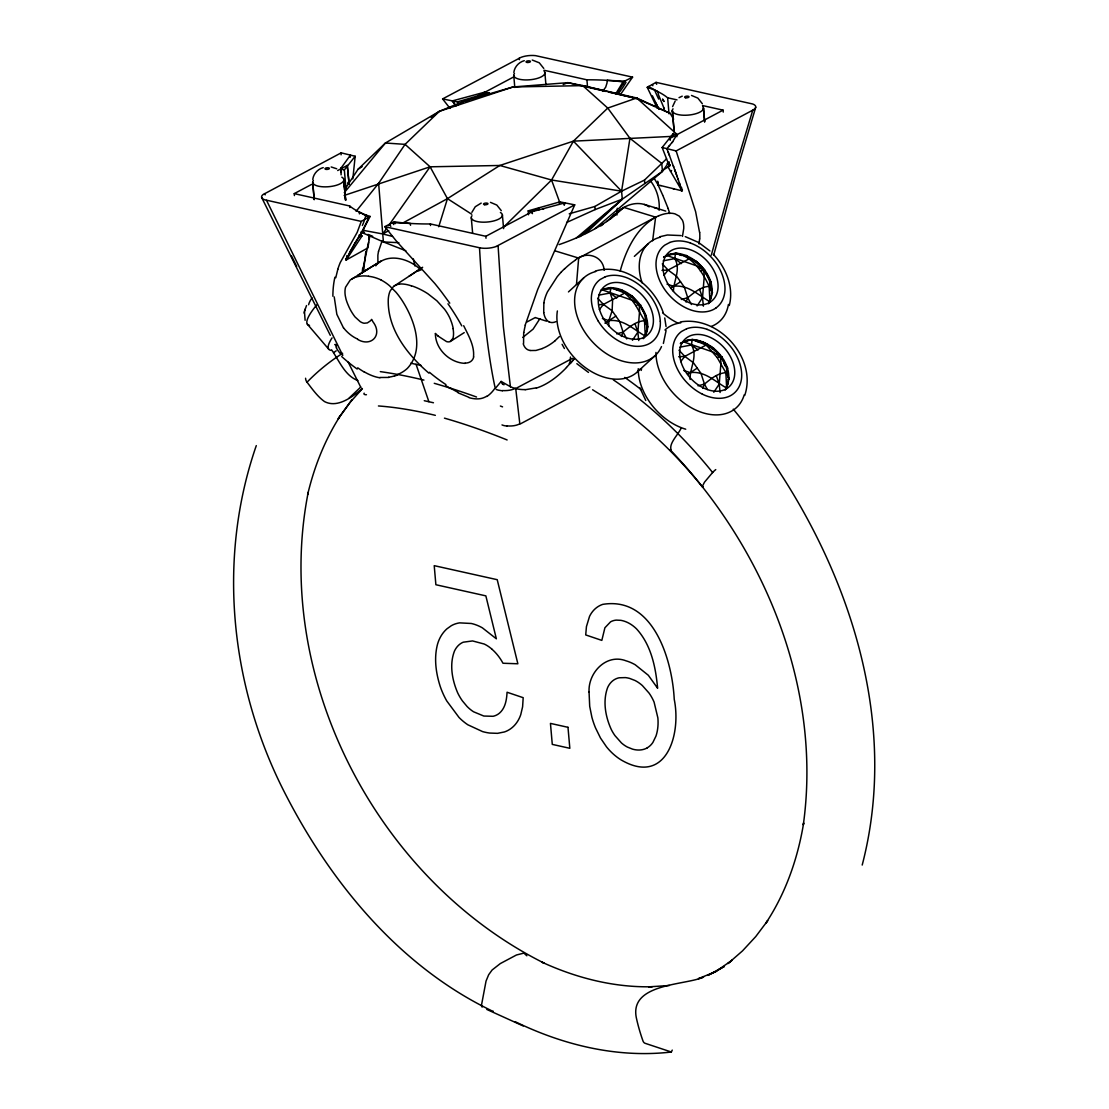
<?xml version="1.0" encoding="UTF-8"?>
<svg xmlns="http://www.w3.org/2000/svg" width="1109" height="1109" viewBox="0 0 1109 1109"><rect width="100%" height="100%" fill="white"/><g stroke="black" fill="none" stroke-linecap="round" stroke-linejoin="round"><path stroke-width="1.5" d="M608.772 325.769L608.827 320.64L615.883 316.148L619.668 321.485L623.092 332.104L626.779 338.924M673.413 291.39C673.634 280.48 681.12 269.335 674.757 258.619L675.506 253.157C698.185 254.474 721.155 282.157 708.457 303.769M690.103 379.444C689.562 367.869 698.171 356.28 691.475 344.982L692.224 339.506C714.903 340.823 737.873 368.507 725.175 390.132M642.166 307.969C647.753 316.869 650.72 330.038 643.206 338.702C649.832 329.706 646.88 317.354 641.57 308.51L642.166 307.969C634.32 294.703 615.828 281.977 600.634 290.627C614.941 283.765 631.77 293.968 639.616 306.07L640.642 305.127L632.033 300.22L601.674 289.685M664.208 256.678L663.612 257.219C677.918 248.458 696.202 259.118 704.257 271.691L705.296 270.748L703.799 270.139L710.883 281.644L709.15 286.33L709.926 301.717L708.901 302.66C714.196 293.76 711.132 282.476 706.225 274.131L706.821 273.59M680.926 343.028L680.33 343.568L684.891 340.92L692.224 339.506L713.323 347.852L720.49 356.46L727.587 367.994L725.868 372.693L726.645 388.067L725.619 389.009C730.914 380.11 727.851 368.84 722.929 360.48L723.525 359.94M617.297 208.229L616.867 215.063M341.101 154.816L341.17 152.848L355.171 156.258L352.828 178.937M368.978 235.649L368.743 239.572M659.12 210.28C659.98 199.842 656.875 189.126 650.456 180.822M699.599 238.976L699.058 243.98M566.477 367.398L569.874 363.697L570.47 357.043M576.486 284.472L578.662 258.078L655.613 217.156L652.633 240.819M347.81 183.442L347.893 182.403M368.507 242.358L363.073 268.461M364.112 265.91L365.845 251.383M350.347 156.175L350.458 155.108L341.004 168.124L341.101 174.848M350.236 157.228L350.458 155.108M666.079 330.621L663.376 343.443M523.684 332.534L523.573 343.471M620.472 290.669L621.497 289.712L632.033 300.22L635.817 305.557L639.131 304.504L631.95 295.881L610.865 287.536L610.116 292.998L612.612 300.179L612.113 310.811L608.813 320.626L605.015 323.26L608.827 320.64C623.577 318.824 633.669 329.567 645.286 336.096L644.26 337.039M369.838 235.565L367.911 247.903L346.258 259.963L346.895 255.583M345.592 259.049L346.258 259.963L346.465 258.508M543.854 302.923L543.715 312.53M344.525 189.833L358.082 169.233L385.405 143.006L439.414 111.302L463.798 101.307L512.996 86.973L567.891 82.662L582.724 85.629L607.746 108.072L629.954 138.306L621.581 191.178L622.288 199.163L585.635 233.528M312.766 179.395C313.431 173.794 317.853 169.053 323.232 167.584M513.827 72.459C514.493 66.859 518.915 62.118 524.294 60.662M473.529 356.835C474.583 345.675 468.4 335.417 463.687 325.727M335.75 277.777L337.815 269.348M305.114 320.293L304.462 311.587M304.628 310.825L306.528 305.529M304.129 313.168L304.947 309.3M729.278 305.502C734.075 287.162 725.896 267.699 713.364 254.363M862.206 865.048C904.168 703.827 835.701 533.249 733.271 409.152M378.516 251.369L382.148 240.792M294.412 195.586L294.245 193.631L349.682 205.983A116.098 42.558 -5 0 0 359.33 212.082A106.991 39.217 -5 0 0 370.087 216.435L361.271 221.412L357.153 232.46L340.311 262.445A168.277 98.549 46.1 0 0 337.788 269.321M682.451 236.425L683.74 228.523A24.287 12.227 -64.3 0 0 682.395 220.192L679.332 216.172L675.173 213.94A58.666 29.555 -63.7 0 0 671.985 213.302L668.769 213.205M620.194 271.053C626.141 249.303 637.398 225.654 658.843 215.631M525.195 325.117L537.74 289.421L574.725 204.86L559.934 201.866L528.203 210.862L528.549 214.758M672.595 106.603L675.145 101.169M713.697 255.195L736.612 171.368L755.714 107.296M711.299 255.181L737.333 161.429L752.775 110.165L754.259 109.223A13.086 4.796 -5 0 0 752.748 104.01L656.057 82.357L647.226 87.334L657.346 108.363M256.29 445.61C216.449 560.489 230.617 689.424 286.649 796.47C332.381 884.663 400.432 966.549 491.065 1010.424M438.734 226.749L447.454 198.65L499.826 165.477L573.408 141.148L672.082 136.379M744.735 395.414C757.364 358.179 718.535 315.095 680.288 321.984M564.19 204.929L564.925 202.878L532.181 211.653L528.203 210.862M564.925 202.878L564.218 204.874M367.828 219.845L361.631 232.46M559.296 203.682L559.934 201.866M645.286 336.096L644.509 320.709L646.228 316.023L639.144 304.518L640.642 305.127M360.092 234.969L362.005 235.954L346.258 259.963L350.07 251.563M370.087 216.435L360.175 235.773A116.792 42.807 -5 0 1 359.011 235.15M471.866 212.36L475.262 206.745L481.181 203.099M346.258 259.963L354.27 244.243M621.373 336.429L623.092 332.104C629.344 327.072 636.095 321.166 644.509 320.709L647.864 326.892L646.824 327.834M686.014 302.05L687.732 297.725C693.984 292.679 700.749 286.787 709.15 286.33L712.505 292.513L711.465 293.455M702.732 388.4L704.451 384.074C710.703 379.042 717.454 373.137 725.868 372.693L729.223 378.862L728.183 379.805M452.735 338.605L450.046 341.6A8.941 5.171 45.5 0 1 446.567 341.6L437.93 335.985M539.917 318.657L533.124 329.123L522.769 337.441M515.158 1021.68A408.348 287.605 62 0 0 671.347 1052.011L672.248 1050.112M340.796 168.554L341.225 167.681M450.032 108.391L442.602 98.909L521.133 57.294A13.086 4.796 -5 0 1 535.55 55.644L632.574 77.131L622.981 81.941L615.8 93.71M662.142 147.511L666.869 148.661L672.664 141.744L676.726 134.785L672.969 133.87L662.142 147.511L669.434 166.211L661.532 170.966M676.102 136.088L676.726 134.785L676.892 136.74M682.437 189.889L681.952 190.817L672.969 188.599M350.25 251.23L358.859 236.966M364.293 227.761L362.019 231.809M632.574 77.131L620.971 93.821M622.981 84.145L616.659 93.766M503.833 226.915L551.561 180.005L573.408 141.148L607.746 108.072L636.718 97.994L670.169 113.34L673.62 119.176M340.297 415.792C324.84 439.885 314.235 466.778 307.65 494.572L308.219 492.271C271.76 677.128 376.658 879.437 544.075 963.111L542.121 962.252C576.514 978.027 614.136 987.634 652.147 986.747L648.668 986.858L669.42 985.499M346.008 189.071L344.344 169.913L355.171 156.258M361.728 232.294L358.969 236.772M360.966 233.555L360.37 234.54M354.478 243.925L355.088 242.94M355.296 242.608L355.906 241.637M359.649 235.69L358.775 237.09M356.946 239.988L356.114 241.305M681.314 427.755C678.458 434.617 668.159 443.752 671.319 450.337M357.264 239.475L358.457 237.603M418.661 271.04L421.767 267.782M632.435 340.283L637.855 332.132L639.602 310.894L639.144 304.518M697.09 305.904L702.496 297.753L704.243 276.515L703.799 270.139M713.794 392.253L719.214 384.102L720.961 362.865L720.503 356.488L713.392 352.191L683.033 341.655M375.812 265.813L376.519 264.815M356.114 211.306L378.626 183.318L405.076 144.364L439.414 111.302L512.996 86.973L582.724 85.629L636.718 97.994L677.544 134.91M386.681 228.371L382.73 233.957L383.423 241.942L405.866 250.773M388.649 225.571L430.098 166.807L499.826 165.477L551.561 180.005L621.581 191.178L644.481 180.088L666.523 158.837M669.157 161.886L662.461 171.382L595.103 228.537M672.664 141.744L672.026 142.617M352.094 399.531L338.203 418.689L349.959 402.525L361.95 389.148M599.414 309.522L603.448 304.421L624.88 293.026M664.055 275.129L668.103 270.041L689.521 258.647L696.604 261.502L705.296 270.748M680.774 361.492L684.808 356.391L706.239 344.996L717.176 357.528L725.868 372.693M670.39 165.033L669.434 166.211M610.2 219.194L613.776 215.617M495.681 387.998L501.143 381.427L510.182 386.584M495.266 388.497C485.825 345.079 482.249 294.329 479.504 247.751L384.754 226.652L396.481 241.221L434.797 283.488A168.277 98.41 46.1 0 1 441.992 292.582L449.769 303.173M344.275 192.647L385.405 143.006L405.076 144.364L430.098 166.807L447.454 198.65L471.769 214.273M362.393 388.51C352.662 396.717 337.677 408.472 324.521 401.583C317.396 396.44 312.336 389.079 307.013 382.203A6.086 4.214 44.2 0 1 305.599 378.238M669.614 145.639L668.852 146.513M570.359 363.142L569.18 363.405M376.894 264.358C389.217 252.575 410.233 259.09 420.935 270.111M559.421 336.526L554.93 340.865M569.929 363.641L574.282 358.914M560.988 272.315L564.689 268.572M669.988 165.075L668.075 167.071L681.952 190.817L681.661 187.726M669.753 165.324L668.075 167.071M602.603 91.326L605.68 87.209L606.983 83.092A13.779 11.866 43.2 0 0 607.067 80.347A116.098 42.558 -5 0 0 586.911 79.82L544.006 70.255M349.196 397.965L360.73 387.096M649.209 206.884C640.101 200.59 626.987 203.848 619.182 210.835M620.929 209.199L618.808 211.181M568.46 291.917L583.653 277.971M634.362 256.373L648.294 243.592M609.825 288.479L610.865 287.536M665.289 256.248L668.173 254.571L675.506 253.157C692.626 256.262 702.344 271.788 709.15 286.33M674.48 254.1L675.506 253.157M630.924 296.838L631.95 295.881M685.112 256.276L686.138 255.333L689.521 258.647M695.565 262.459L696.604 261.502M645.202 316.966L646.228 316.023M709.843 282.587L710.883 281.644M637.481 371.792L655.211 355.518M681.993 342.598L684.891 340.92M684.295 341.461L687.067 340.311M686.61 340.726L689.507 339.839M688.911 340.38L692.224 339.506M691.184 340.449L694.594 339.839M693.998 340.394L697.173 340.324M696.729 340.74L699.945 340.934M699.349 341.489L701.831 342.639L702.856 341.683L706.239 344.996M701.831 342.639L705.338 343.083M704.742 343.624L707.93 344.58M707.473 344.996L709.996 346.729L710.592 346.174M709.996 346.729L712.283 348.808L713.323 347.852M712.283 348.808L714.903 350.666L715.499 350.125M714.903 350.666L717.689 352.426M717.176 357.528L720.49 356.474L722.001 357.098L720.975 358.041L719.256 355.31L719.866 354.755M726.561 368.937L727.587 367.994M619.21 210.793L617.228 212.609L623.923 207.425L655.613 217.156M616.909 212.873L617.796 212.11M616.978 212.831L613.457 215.895M579.841 236.744L622.288 199.163L662.461 171.382L661.754 163.397L629.954 138.306M616.327 213.385L606.623 221.55M576.361 237.95L622.288 199.163L595.117 209.587L566.616 222.479M603.282 224.115L600.884 225.889M431.179 117.332L439.414 111.302M381.593 260.684L350.194 280.064L345.551 287.231A33.062 19.366 46.1 0 0 345.273 295.673L346.022 299.18A41.906 24.717 45.7 0 0 348.24 305.238A35.64 21.196 45.4 0 0 354.991 316.897L360.148 321.582A8.941 5.171 45.4 0 0 364.14 323.246L367.384 322.913L370.323 320.931A39.536 22.915 46.4 0 0 371.654 319.378A49.295 27.351 46.7 0 1 372.86 321.679C383.173 334.904 371.168 347.477 357.652 339.409M709.926 301.717C698.31 295.188 688.218 284.445 673.482 286.261L670.931 287.993L680.538 281.769L684.322 287.106L687.732 297.725L691.42 304.531M726.645 388.067C715.028 381.538 704.936 370.794 690.186 372.61L687.635 374.343L697.242 368.119L701.027 373.456L704.451 384.074L707.403 389.522M420.963 268.392L394.014 286.15M408.985 276.307L422.654 267.269M667.105 163.605L668.713 162.538M358.082 169.233L362.172 166.572M450.337 341.475L464.227 332.617M575.391 260.005C585.594 250.773 603.088 255.472 604.183 270.319M365.111 270.804L367.134 269.556M357.902 275.254L379.541 261.932M457.975 104.87L463.798 101.307L468.982 101.266M679.027 97.661L682.243 96.164M341.17 152.848L263.055 194.56A13.086 4.796 -5 0 0 264.566 199.759L361.271 221.412M569.222 213.801L594.854 206.482L621.581 191.178L573.408 141.148M351.567 279.08L354.658 277.513A50.238 29.416 46.1 0 1 357.445 276.654L357.902 276.557A54.688 32.022 46.1 0 1 368.562 276.21M648.571 86.585L657.97 91.687A116.098 42.558 -5 0 1 667.618 97.786L677.017 99.879M670.488 171.188L671.638 170.55M388.746 230.672L382.73 233.957L363.613 230.395L363.877 233.403L383.423 241.942L398.866 242.691M402.304 223.283L447.454 198.65M294.245 193.631L311.629 184.399M337.69 170.536L347.283 165.421L349.072 183.609M442.602 98.909L457.379 101.903L478.423 95.679L514.105 76.715M392.78 222.618L410.275 223.422A116.098 42.558 -5 0 0 430.403 223.949L485.839 236.3L538.891 208.09L539.057 209.643L538.891 208.09M670.03 138.348L670.155 139.914L670.03 138.348L723.068 110.138L723.248 112.092M496.18 246.475L574.725 204.86M669.476 155.51L666.869 148.661L676.143 150.921L752.775 110.165M526.858 322.026L535.384 317.493M572.507 358.332L515.727 388.538L519.871 424.151L589.877 386.916M384.754 226.652L394.347 221.828A106.991 39.217 -5 0 0 410.275 223.422A13.779 11.866 43.3 0 0 410.552 225.293M397.66 374.925L394.485 376.117M669.808 242.455L664.832 245.103A40.811 28.501 47.5 0 0 656.362 259.672A39.092 27.295 47.5 0 0 656.001 264.441A41.13 28.723 47.5 0 0 662.905 286.718A38.926 27.184 47.5 0 0 667.452 293.15A41.227 28.792 47.5 0 0 685.612 307.761A38.926 27.184 47.5 0 0 692.349 310.451A41.213 28.779 47.5 0 0 711.174 310.478A38.981 27.226 47.5 0 0 716.164 307.845M605.167 276.834L600.177 279.496A40.811 28.501 47.5 0 0 591.721 294.065A39.092 27.295 47.5 0 0 591.347 298.82A41.13 28.723 47.5 0 0 598.264 321.097M686.526 328.805L681.536 331.466A40.811 28.501 47.5 0 0 673.08 346.036A39.092 27.295 47.5 0 0 672.706 350.791A41.13 28.723 47.5 0 0 679.623 373.068A38.926 27.184 47.5 0 0 684.156 379.5A41.227 28.792 47.5 0 0 702.33 394.125M542.232 348.614L535.938 350.458L530.074 350.541M563.192 84.492L567.891 82.662L605.805 91.423M344.15 195.461L430.098 166.807M455.979 105.993L452.389 100.891L484.065 92.352M700.458 271.178L703.785 270.125L696.674 265.841L666.315 255.306M659.98 236.702L667.382 234.997L681.051 235.579M595.339 271.081C624.353 262.445 654.213 285.859 663.237 312.655M536.451 387.831L525.209 389.73M478.423 95.679L478.534 97.245L478.423 95.679L483.732 94.279L489.111 92.92L489.249 94.473M681.314 299.472L687.732 297.725M616.659 333.851L623.092 332.104M698.018 385.821L704.451 384.074M542.758 209.144L543.798 208.88M484.051 92.366L489.111 92.92M663.237 260.809L674.757 258.619L681.37 263.609M598.597 295.188L610.116 292.998L616.729 297.988M679.956 347.159L691.475 344.982L698.088 349.959M388.871 377.434L379.819 377.49M504.068 384.768L502.502 384.144M703.272 486.782L702.219 486.657C674.577 452.347 642.125 421.67 605.167 397.549L605.902 398.02L592.594 389.758M661.976 270.374L668.103 270.041L676.753 276.432L680.538 281.769M598.86 304.67L603.448 304.421L612.113 310.811L615.883 316.148M465.253 363.364C450.601 362.976 436.627 350.361 435.477 335.611A49.295 29.333 43.5 0 1 435.366 333.546M678.694 356.738L684.808 356.391L693.472 362.782L697.242 368.119M624.533 81.151L607.053 80.347A106.991 39.217 -5 0 1 622.981 81.941M362.005 235.954L361.049 235.87M502.377 390.812L498.551 390.188A10.328 5.018 8.2 0 1 496.18 389.439M507.076 426.133L504.165 425.62A9.454 4.63 8.7 0 1 502.003 424.913M532.237 60.025L539.293 62.811L543.77 68.425M331.175 166.96L336.748 168.79M490.469 202.365L496.804 205.054L501.296 210.668M479.504 247.751L481.763 248.125A13.086 4.796 -5 0 0 496.194 246.475M691.517 95.443L697.866 98.119L702.344 103.733M364.514 232.779L362.421 232.363M410.815 363.184L421.24 365.499M424.262 400.709L433.453 402.761M357.916 380.581C344.719 375.632 339.257 360.688 331.605 349.876M702.496 105.549L723.068 110.138M609.091 92.186L637.12 98.673L655.169 106.727M582.724 85.629L637.12 98.673L636.718 97.994M340.588 168.984L344.344 169.913M669.268 163.522L667.784 163.148A187.324 68.606 -5 0 0 668.034 162.621M660.853 185.605L674.147 188.89M653.88 177.759L658.053 184.898L661.033 185.647M392.503 236.411L382.73 233.957L378.626 183.318M578.662 258.078L554.902 250.828M665.76 211.112L644.274 204.375M654.005 207.494L657.831 208.686M468.941 397.327L458.156 392.863M546.474 321.153L535.813 317.756M667.036 284.14L673.468 286.233M602.395 318.519L608.813 320.626M683.754 370.489L690.172 372.596M671.347 1052.011L644.939 1043.236A4.173 2.856 83.3 0 1 642.887 1040.699C640.212 1033.144 637.98 1025.409 636.289 1017.577C629.482 983.115 685.514 985.374 703.591 977.084L698.434 978.637L716.026 971.484L707.764 975.407L724.399 966.396L716.511 971.04L732.12 960.186L727.961 963.569L742.476 950.912L755.756 936.564L767.719 920.622L765.709 923.381C785.74 893.244 797.815 858.449 803.665 822.892L803.304 824.902C822.324 687.968 764.323 547.929 670.086 449.755M685.265 236.633L698.559 242.455L709.926 250.967M492.16 1010.84L493.269 1011.269M367.925 234.387L372.721 236.328M720.503 356.488L722.001 357.098M523.212 1025.964L486.796 1009.44M656.68 107.407L670.169 113.34M336.526 345.079L335.181 344.469L336.609 347.574M360.882 232.044L363.877 233.403M510.362 386.667L510.417 386.694A112.161 58.306 -64.6 0 0 525.25 389.592M368.659 217.239L359.344 212.082A13.779 6.557 72.8 0 1 359.399 213.885M450.406 388.566L445.679 385.613M588.491 372.416L576.846 363.683M336.526 345.731L335.209 344.483M428.878 373.123C407.433 354.728 387.485 329.29 388.247 299.638A55.436 32.466 46.1 0 1 389.134 293.857A43.958 25.743 46.1 0 1 390.216 290.891L393.404 286.607A29 16.982 46.1 0 1 399.448 284.126M662.281 263.887L668.103 270.041M678.999 350.236L684.808 356.391M597.64 298.266L603.448 304.421M340.546 353.147L342.778 355.379L266.507 200.313M307.332 324.161L328.666 349.127M717.232 352.842L719.256 355.31M343.471 327.876L336.845 314.332L334.225 296.893M635.817 305.557L644.509 320.709M458.766 103.872L457.379 101.903M455.522 105.369L452.389 100.891M502.1 383.589L501.143 381.427M395.372 223.602L394.347 221.828M664.416 109.153L658.386 94.542A13.779 6.543 72.7 0 1 658.011 91.7A106.991 39.217 -5 0 0 647.226 87.334M663.57 107.656L663.972 108.377M645.771 400.488L639.824 387.679M562.083 344.317L564.412 348.517M264.538 193.604L265.176 194.837M261.613 197.416L330.288 335.32M659.009 109.347L655.821 103.012M658.607 108.571L652.411 95.804M348.226 362.199L360.827 387.388M291.362 255.652L296.699 266.423M657.706 181.224L658.053 184.898L662.655 195.018M662.822 195.392L668.131 208.437M526.858 955.806L523.919 953.102L516.461 954.988L500.298 963.582L492.119 969.987L488.667 974.742L486.047 981.063L481.556 1004.796A4.173 2.024 -61.5 0 0 482.221 1007.055M668.159 152.016L668.658 153.361M669.171 154.692L678.32 179.824M673.302 165.74L673.773 167.015M551.561 180.005L559.74 202.392M674.702 169.538L675.048 170.536M675.173 170.869L675.533 171.853M675.644 172.186L676.116 173.489M676.227 173.822L676.573 174.806M677.044 176.151L677.405 177.149M677.987 178.826L681.952 190.817L679.346 182.833M416.041 364.265L428.878 401.68M699.613 289.338L702.496 297.753L703.397 306.167M716.331 375.688L719.214 384.102L720.101 392.517M702.219 486.657L704.465 482.221L712.588 472.531A6.086 1.123 -38.8 0 1 715.762 469.592M634.972 323.717L637.855 332.132L638.742 340.546M656.057 82.357L656.653 84.326M676.143 150.921L695.634 211.736L699.557 232.377M413.352 258.91L414.918 265.98M664.735 317.964L666.038 326.517M510.417 386.694L503.347 326.698L498.08 245.616M377.906 263.318L377.864 255.43A26.436 17.203 -85.3 0 1 378.543 251.383M519.234 58.153L519.4 59.636M349.072 183.595L349.155 184.33L347.283 165.421M703.466 108.197L704.672 121.907M674.244 132.345L672.317 110.581L674.12 131.139M672.969 133.87L673.177 136.199M667.632 97.786L669.032 113.839M644.481 180.088L644.759 183.193M586.924 79.82L587.534 86.835M594.854 206.482L595.117 209.587M544.866 72.584L545.919 84.658M532.334 213.399L532.181 211.653L532.362 213.607M513.758 75.564L514.798 87.472M502.391 214.841L503.597 228.634M485.298 94.071L485.118 92.116L485.285 93.849M485.839 236.3L486.005 238.255M471.283 217.808L472.628 233.126M430.403 223.963L430.542 225.515M349.682 205.983L349.82 207.549M345.634 200.382L343.832 179.81L345.592 200.119M314.221 199.731L312.683 182.195L314.18 199.329M703.453 107.906L704.645 121.74M343.804 179.519L345.578 199.953M340.74 170.731L340.893 172.463M658.053 184.898L657.997 182.333M492.16 649.389A37.54 26.436 62 0 1 502.987 663.251L517.861 663.778L497.22 579.688L434.215 565.659L435.879 584.734L485.853 595.866L496.361 638.812L482.332 627.805A48.865 34.421 62 0 0 471.297 623.48L459.625 622.87A46.814 32.979 62 0 0 451.308 625.698L446.913 628.845A56.074 39.494 62 0 0 443.018 633.073L441.867 634.681A50.945 35.876 62 0 0 437.598 643.955C433.813 657.956 435.865 672.969 440.273 686.582A60.274 42.447 62 0 0 446.719 700.888L459.071 717.523A49.6 34.933 62 0 0 467.79 724.759L482.609 731.607A75.481 53.163 62 0 0 489.596 733.049L497.511 733.34L504.484 731.94A48.061 33.852 62 0 0 513.162 726.7A50.141 35.308 62 0 0 515.546 724.163A47.742 33.63 62 0 0 520.745 714.695L522.602 706.821L523.185 697.686L507.063 692.238C506.661 699.64 505.413 707.999 499.48 713.142A29.555 20.808 62 0 1 493.075 716.289L483.815 716.04L473.571 711.784A32.272 22.734 62 0 1 467.097 706.502L462.439 700.93A36.944 26.02 62 0 1 457.615 692.709C452.112 679.872 449.284 664.499 454.454 651.108A32.563 22.942 62 0 1 458.169 645.66A30.761 21.667 62 0 1 463.257 642.194L472.559 640.933L484.245 644.038A32.216 22.693 62 0 1 492.16 649.361M647.309 747.84A33.298 23.455 62 0 1 632.56 749.143L627.403 747.078A28.626 20.17 62 0 1 621.442 742.933L614.954 735.614A33.464 23.566 62 0 1 611.309 729.542C605.431 716.719 602.617 701.207 607.593 687.663A31.69 22.319 62 0 1 609.52 684.253A32.577 22.942 62 0 1 611.96 681.467L612.861 680.704A29.638 20.877 62 0 1 619.113 677.793L625.448 677.599A41.615 29.319 62 0 1 629.649 678.417L634.972 680.469A31.925 22.485 62 0 1 642.361 685.556L649.015 693.042A32.882 23.164 62 0 1 654.088 702.122L657.873 717.897A47.839 33.7 62 0 1 655.946 736.14L652.896 742.434A32.383 22.804 62 0 1 647.282 747.799M658.815 215.756A67.33 33.755 -63.1 0 1 668.741 213.302M649.472 87.985A73.984 49.794 73.7 0 1 648.89 86.433M658.704 99.103A107.226 64.876 72.4 0 1 654.975 90.938M652.854 85.712A107.226 64.876 72.4 0 1 652.452 84.658M699.696 232.266A55.616 28.016 -65 0 1 699.765 238.865M668.062 208.506A130.058 77.769 -65 0 1 669.725 213.552M615.329 213.94A29.555 1.858 -38.9 0 1 612.515 216.366M663.903 101.501A39.231 4.034 61.1 0 1 662.725 99.533M621.844 208.852A208.589 87.001 -1 0 1 559.116 244.604M663.972 101.279A38.219 3.992 61.3 0 1 662.641 99.034M390.839 226.375A107.24 83.48 48.8 0 1 389.481 224.268M393.806 224.572A74.178 53.329 49.5 0 1 392.614 222.687M437.986 335.916A39.536 23.317 45.7 0 1 435.449 333.49M494.406 388.954A97.273 53.052 46.9 0 1 486.906 396.454M486.712 396.232A56.989 30.969 43.5 0 1 482.789 398.034A36.749 19.837 42.3 0 1 469.038 397.66M458.156 392.392A82.87 45.164 42.1 0 1 450.476 388.108M445.957 384.601A100.378 56.809 42.7 0 1 429.446 372.291M399.392 284.015A39.328 23.026 46.1 0 1 411.328 285.845M411.314 285.734A54.688 32.022 46.1 0 1 423.693 291.21L424.29 291.542A50.238 29.416 46.1 0 1 428.019 293.857L436.877 300.789L444.598 309.286A33.062 19.352 46.1 0 1 450.309 319.059L451.668 322.705A41.906 24.301 46.5 0 1 453.207 328.652M453.04 328.583A35.64 20.517 46.8 0 1 452.874 338.716M566.505 367.523A88.609 46.259 -65.4 0 1 536.396 388.081M574.143 358.872A92.089 47.59 -65.1 0 1 570.414 363.308M564.717 268.766A67.33 33.769 -63.1 0 1 575.377 260.171M561.002 272.37A58.666 29.791 -63.5 0 0 557.203 276.737L547.389 291.986A24.287 12.504 -63.7 0 0 543.84 302.923M548.969 321.873A29.693 15.332 -63.7 0 1 543.757 312.488M555.9 321.665A21.348 10.965 -64.3 0 1 549.024 321.749M473.709 356.959A22.624 12.795 44.3 0 1 465.115 363.114M447.981 303.797A157.492 90.162 46.6 0 1 461.788 325.894M554.93 340.92A62.173 32.119 -64.8 0 1 542.246 348.503M530.116 350.444A26.658 13.765 -64.6 0 1 523.254 343.832M523.836 332.478A55.616 29.097 -63.9 0 1 525.375 325.076M357.195 369.034A97.273 58.195 42.8 0 1 341.724 356.571M340.144 353.341A25.618 22.028 40 0 1 336.249 347.713M363.932 371.834A56.989 31.814 42.3 0 1 357.722 367.814M379.957 377.795A36.749 19.99 42 0 1 363.96 371.667M394.347 375.937A82.87 44.831 42.4 0 1 388.704 377.185M397.396 374.592A100.378 54.937 44.1 0 0 407.419 368.327C424.497 350.028 415.057 321.804 403.745 303.09A55.436 32.424 46.1 0 0 399.032 296.061A43.958 25.743 46.1 0 0 395.941 292.18L389.564 285.762A29 16.982 46.1 0 0 381.08 280.022M368.604 276.321A39.328 23.026 46.1 0 1 381.066 279.939M368.493 217.101A73.984 43.722 59 0 1 367.689 219.721M366.039 214.744A107.226 60.163 64.8 0 1 362.366 225.487M362.227 273.299A138.168 81.373 45.7 0 1 362.685 268.226M357.625 339.077A22.624 12.809 44.3 0 1 343.554 327.848M332.88 296.242A157.492 93.322 45.1 0 1 334.904 277.236M363.683 271.927A130.058 92.38 -85.6 0 1 364.209 265.924M626.003 82.302A107.24 88.193 57.9 0 1 617.741 94.223M624.617 81.22A74.178 59.415 66 0 1 623.05 84.215M702.718 106.506A15.623 5.725 -5 0 1 687.954 115.128A15.623 5.725 -5 0 1 673.024 108.807M544.131 71.184A15.623 5.725 -5 0 1 529.381 79.82A15.623 5.725 -5 0 1 514.451 73.485M341.822 177.149A15.623 5.725 -5 0 1 329.886 186.589A15.623 5.725 -5 0 1 313.39 180.42M500.395 212.471A15.623 5.725 -5 0 1 488.473 221.911A15.623 5.725 -5 0 1 471.977 215.728M666.966 255.583A32.466 22.679 47.5 0 1 673.856 254.308M679.235 254.807A32.466 22.679 47.5 0 1 682.049 255.514M687.746 257.759A32.466 22.679 47.5 0 1 690.533 259.284M710.314 285.179A32.466 22.679 47.5 0 1 711.229 290.877M710.98 296.297A32.466 22.679 47.5 0 1 709.58 301.094M728.419 304.421A52.761 36.847 47.5 0 1 711.243 326.462M678.195 323.273A52.761 36.847 47.5 0 1 662.6 312.849M642.18 283.003A52.761 36.847 47.5 0 1 660.326 237.187M669.933 242.414A40.811 28.501 47.5 0 1 690.436 242.996M690.325 243.037A39.092 27.295 47.5 0 1 695.385 245.172A41.241 28.806 47.5 0 1 713.531 259.797A38.926 27.184 47.5 0 1 718.105 266.215A41.227 28.792 47.5 0 1 724.926 286.857A38.926 27.184 47.5 0 1 724.648 293.275A41.213 28.779 47.5 0 1 716.151 307.831M683.685 341.932A32.466 22.679 47.5 0 1 688.093 340.837M695.953 341.17A32.466 22.679 47.5 0 1 698.767 341.863M704.465 344.109A32.466 22.679 47.5 0 1 709.926 347.394M717.024 353.646A32.466 22.679 47.5 0 1 720.753 358.249M723.803 363.211A32.466 22.679 47.5 0 1 725.092 365.901M727.033 371.529A32.466 22.679 47.5 0 1 727.934 377.226M727.684 382.647A32.466 22.679 47.5 0 1 726.298 387.443M685.722 429.211A52.761 36.847 47.5 0 1 638.243 368.715M641.224 370.434A45.122 31.509 47.5 0 1 641.543 368.77M744.222 394.818A52.761 36.847 47.5 0 1 694.969 409.665A52.761 36.847 47.5 0 1 655.96 352.44M664.943 329.997A52.761 36.847 47.5 0 1 680.787 322.83M686.637 328.763A40.811 28.501 47.5 0 1 707.154 329.345M707.043 329.387A39.092 27.295 47.5 0 1 712.103 331.522M712.103 331.536A41.241 28.806 47.5 0 1 730.249 346.147A38.926 27.184 47.5 0 1 734.81 352.565A41.227 28.792 47.5 0 1 741.644 373.206A38.926 27.184 47.5 0 1 741.366 379.625A41.213 28.779 47.5 0 1 732.869 394.18A38.981 27.226 47.5 0 1 727.906 396.842A41.213 28.779 47.5 0 1 709.067 396.786A38.926 27.184 47.5 0 1 702.33 394.125M602.312 289.962A32.466 22.679 47.5 0 1 609.215 288.7M614.58 289.199A32.466 22.679 47.5 0 1 617.408 289.893M645.674 319.558A32.466 22.679 47.5 0 1 646.575 325.256M646.325 330.676A32.466 22.679 47.5 0 1 644.939 335.472M639.907 369.214A52.761 36.847 47.5 0 1 586.37 368.34A52.761 36.847 47.5 0 1 557.37 310.95M661.505 346.59A52.761 36.847 47.5 0 1 591.152 340.408A52.761 36.847 47.5 0 1 595.685 271.566M605.278 276.793A40.811 28.501 47.5 0 1 625.795 277.375A39.092 27.295 47.5 0 1 630.744 279.551A41.241 28.806 47.5 0 1 648.89 294.176A38.926 27.184 47.5 0 1 653.451 300.594A41.227 28.792 47.5 0 1 660.285 321.236M660.299 321.236A38.926 27.184 47.5 0 1 660.007 327.654A41.213 28.779 47.5 0 1 651.51 342.21A38.981 27.226 47.5 0 1 646.547 344.871A41.213 28.779 47.5 0 1 627.708 344.816A38.926 27.184 47.5 0 1 620.957 342.154A41.227 28.792 47.5 0 1 602.811 327.529A38.926 27.184 47.5 0 1 598.25 321.111M307.013 382.217A378.058 266.188 62 0 1 342.639 353.3M613.36 379.874A378.058 266.188 62 0 1 712.685 472.586M624.755 377.42A384.102 270.471 62 0 1 641.154 389.606M333.823 352.51A384.102 270.444 62 0 1 336.193 350.832M330.856 350.292A52.761 11.256 -40.5 0 1 332.062 337.885M309.522 325.325A52.761 11.256 -40.5 0 1 316.8 304.823M308.621 304.725A41.227 8.789 -40.5 0 1 312.017 297.85M519.456 423.957A17.065 8.512 8.6 0 1 507.049 425.911M515.325 388.33A18.867 9.371 8.2 0 1 502.322 390.576M378.432 405.963A286.607 98.853 28.1 0 1 435.338 415.334M366.441 394.721A9.454 1.747 -15.2 0 1 365.208 394.665L364.459 394.43A17.065 3.202 -15.8 0 1 364.168 393.168M380.304 371.626A322.497 108.987 27.7 0 1 423.929 380.096M444.446 418.148A286.607 95.222 29 0 1 507.132 439.968M434.257 383.312A322.497 104.842 28.7 0 1 476.537 397.008M500.381 406.019A322.497 104.842 28.7 0 1 502.557 406.878M589.059 692.016L589.697 706.322L591.887 717.232A63.837 44.956 62 0 0 595.519 727.892L600.496 738.039L606.484 746.814A47.576 33.506 62 0 0 613.443 754.175A49.032 34.531 62 0 0 621.165 759.942C665.802 786.059 681.508 735.212 674.23 699.28C672.276 660.243 653.561 596.06 602.769 604.363A42.724 30.095 62 0 0 595.089 608.869A42.586 29.998 62 0 0 589.544 616.368L586.439 626.599L585.718 634.93L601.827 640.392L604.904 627.777L610.546 621.858A26.782 18.867 62 0 1 616.354 620.111L620.832 620.333A34.726 24.453 62 0 1 623.937 621.082A31.315 22.055 62 0 1 636.483 628.831C651.191 644.884 655.724 667.244 657.623 688.259L648.335 675.284L635.221 664.762A49.156 34.615 62 0 0 626.086 660.839C606.318 653.201 587.992 672.775 589.059 692.016M567.988 727.31L550.452 723.401L552.282 744.389L569.832 748.298L567.988 727.31M685.709 97.772A2.232 0.818 -5 0 0 689.036 96.802A2.232 0.818 -5 0 0 685.681 96.358A2.232 0.818 -5 0 0 685.709 97.772M527.122 62.451A2.232 0.818 -5 0 0 530.449 61.48A2.232 0.818 -5 0 0 527.094 61.037A2.232 0.818 -5 0 0 527.122 62.451M326.074 169.386A2.232 0.818 -5 0 0 329.401 168.416A2.232 0.818 -5 0 0 326.046 167.972A2.232 0.818 -5 0 0 326.074 169.386M484.647 204.708A2.232 0.818 -5 0 0 487.974 203.737A2.232 0.818 -5 0 0 484.619 203.28A2.232 0.818 -5 0 0 484.647 204.708M664.208 275.254A32.466 22.679 47.5 0 0 710.883 301.662A32.466 22.679 47.5 0 0 696.41 252.492A32.466 22.679 47.5 0 0 664.208 275.254M680.912 361.603A32.466 22.679 47.5 0 0 727.587 388.011A32.466 22.679 47.5 0 0 713.129 338.855A32.466 22.679 47.5 0 0 680.912 361.603M599.553 309.633A32.466 22.679 47.5 0 0 646.228 336.041A32.466 22.679 47.5 0 0 631.77 286.884A32.466 22.679 47.5 0 0 599.553 309.633"/></g></svg>
